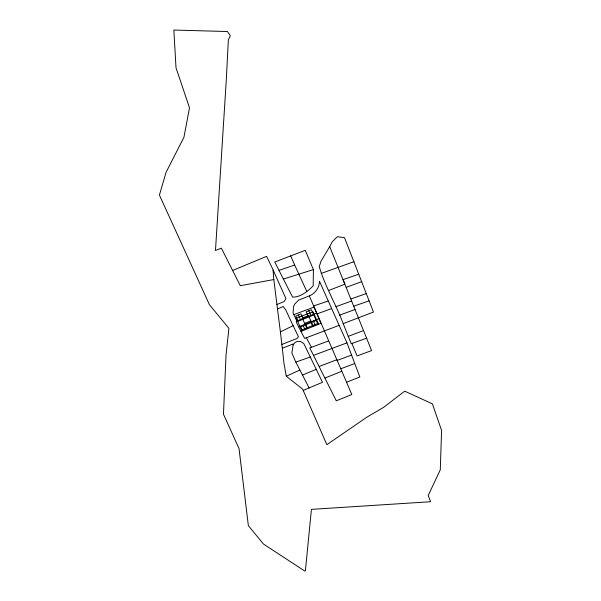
<?xml version="1.0" encoding="UTF-8"?>
<svg xmlns="http://www.w3.org/2000/svg" width="601" height="601" viewBox="0 0 601 601"><rect width="100%" height="100%" fill="white"/><g stroke="black" fill="none" stroke-linecap="round" stroke-linejoin="round"><path stroke-width="0.9" d="M313.399 269.594L313.204 285.76C308.298 291.012 299.982 297.585 292.559 297.089L274.755 262.006L305.24 250.332L313.399 269.594L283.296 279.074M293.153 344.794L291.891 353.012L295.827 362.11L309.109 387.908L322.489 382.319L303.775 343.502L300.252 341.383L297.382 341.368L295.076 342.465L293.153 344.794L293.145 343.997L282.327 348.242L283.98 363.44L286.294 376.234L302.634 389.132L326.839 444.687L366.693 417.282L383.536 407.395L404.728 391.161L432.397 403.864L441.585 430.421L440.285 469.832L428.19 495.502L430.609 501.722L311.416 509.37L305.376 570.95L304.609 570.942L263.531 544.093L248.363 525.68L239.025 448.571L223.467 414.202L226.044 354.868L228.921 328.386L209.418 304.677L159.415 195.062L166.079 172.292L183.914 137.366L189.503 107.804L176.01 67.778L173.854 30.05L227.426 31.522L230.333 35.707L228.357 39.936L226.307 79.723L215.474 250.519L221.341 248.123L240.31 285.7L273.823 279.563L273.034 269.669L266.581 256.342L232.662 270.458M329.694 246.628L332.255 241.782L337.356 236.704L344.508 237.688L373.469 312.062L343.194 323.646C336.027 304.354 324.953 286.309 319.266 266.611L320.972 261.292L329.694 246.628L371.591 350.593L357.114 355.942L351.885 343.479L351.217 343.674L343.194 323.646M309.335 295.925C315.27 293.356 319.401 287.811 319.469 281.23L346.965 342.855L359.849 377.007L346.559 382.213L309.335 295.925L298.689 300.079L294.648 304.136L293.461 306.916L293.108 313.076L296.932 321.189L296.27 321.52L297.014 323.721L301.033 331.361M282.327 348.242L280.389 331.872L293.115 325.682L285.738 309.921L283.161 306.495L277.489 309.034M286.294 376.234L299.839 370.051M303.265 390.395L309.109 387.908M302.506 375.062L316.419 369.262M328.416 340.985L309.77 347.934L336.305 400.799L351.81 394.534L346.559 382.213M280.389 331.872L276.918 304.482L284.018 301.612L285.948 298.622L273.117 270.037M296.864 321.047L316.607 313.076M297.683 321.445L313.745 314.962L318.072 324.487M298.667 326.869L318.958 318.673M300.2 326.974L316.261 320.491M325.058 378.006L341.789 371.245M281.696 344.493L297.074 338.483L298.404 336.665L293.115 325.682M328.845 290.418L344.936 284.168L343.081 279.608L358.729 274.214M293.746 314.654L314.098 307.096L320.919 323.338L300.936 331.406L304.654 338.386L339.242 325.314M319.311 366.422L336.838 359.736M313.722 355.281L346.965 342.855M348.167 336.395L363.635 330.527M340.767 368.781L354.718 363.537M337.101 360.412L351.54 355.086M346.319 287.293L361.749 281.636M339.52 315.179L355.116 309.462M353.981 261.683L321.144 273.463M335.959 306.668L351.698 300.958M317.012 313.88L331.594 308.629M351.885 343.479L366.753 338.13M295.827 362.11L310.439 356.949M353.816 306.179L369.082 300.846M350.931 298.93L366.264 293.596M279.029 270.375L294.663 265.049L306.818 291.485M313.579 305.954L328.199 301.026M306.465 337.8L311.401 347.273M313.467 314.346L311.371 309.74L306.172 311.836L308.268 316.449M308.771 310.792L310.867 315.397M313.376 320.926L315.472 325.532M312.978 325.449L308.523 315.668L302.205 318.012L306.735 327.973M312.873 326.583L310.364 321.054L305.165 323.15L307.674 328.679M303.069 318.545L300.973 313.94L295.775 316.036L297.871 320.641M298.374 314.984L300.47 319.597M302.979 325.126L305.075 329.731M300.38 326.17L302.476 330.783M290.651 255.853L294.663 265.049M273.823 279.563L276.918 304.482M318.23 323.33L301.597 330.047L296.18 318.147L313.023 311.889L318.23 323.33"/></g></svg>
